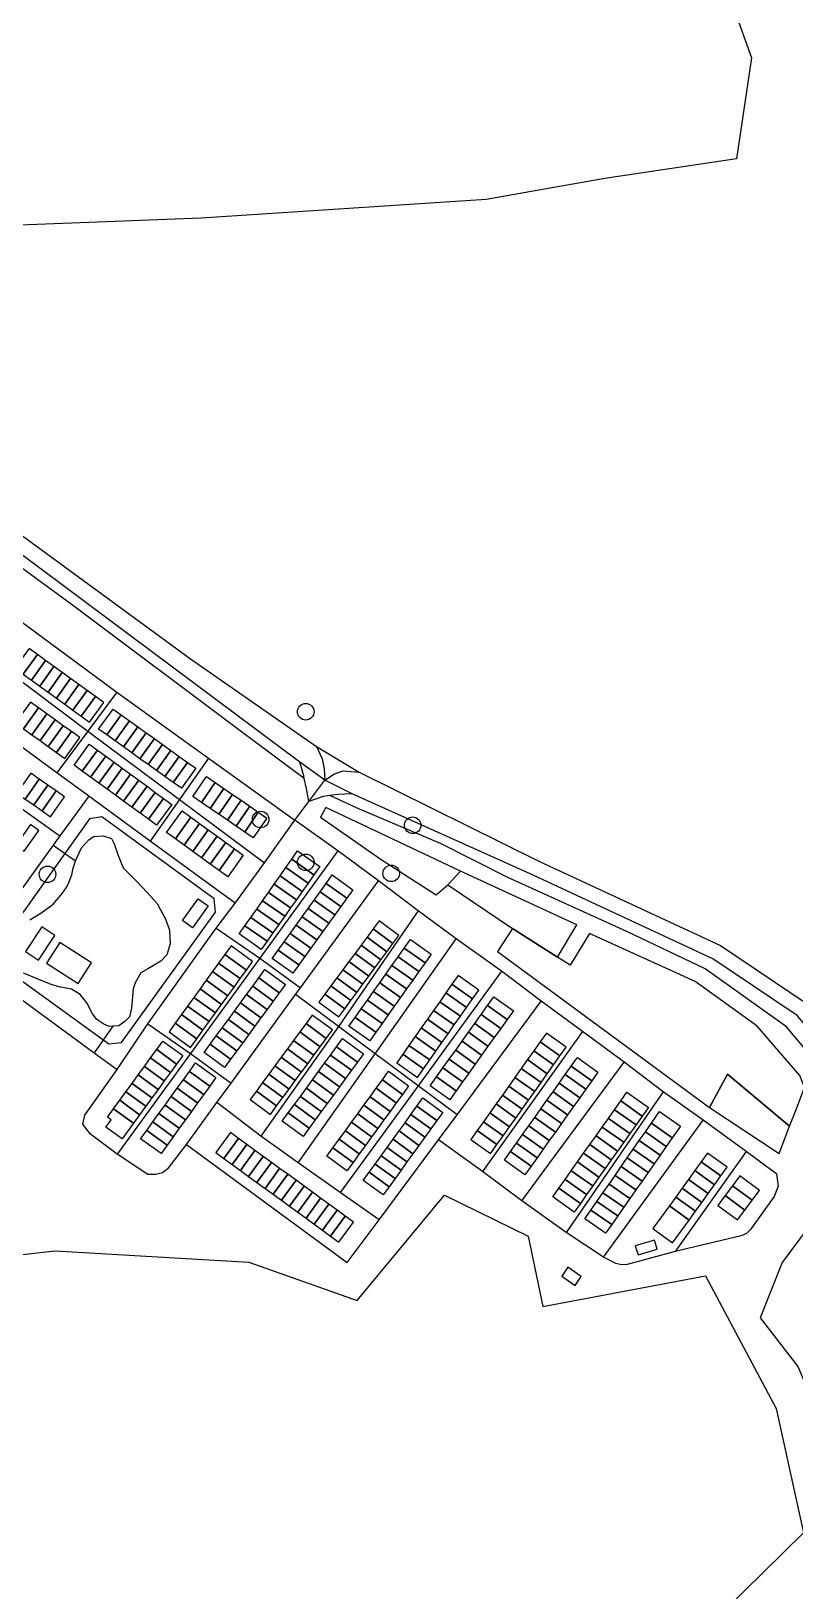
# Model space of a CAD drawing. Header units: metres. Extents: x 11276530 to 11306586, y 355867 to 367650.
# Drawn here: x 11291126 to 11291587, y 359046 to 359987 of the extents above; entities that cross this region are included whole.
import ezdxf

# ---------------------------------------------------------------- set-up
doc = ezdxf.new("R2010")
doc.units = ezdxf.units.M
for name, color, linetype in [('AMENITY', 6, 'Continuous'), ('BUILDING', 8, 'Continuous'), ('HIGHWAY_FOOTWAY', 6, 'Continuous'), ('HIGHWAY_RESIDENTIAL', 7, 'Continuous'), ('HIGHWAY_SECONDARY', 4, 'Continuous'), ('HIGHWAY_SERVICE', 8, 'Continuous'), ('LANDUSE', 2, 'Continuous'), ('OSM_OTHER', 7, 'Continuous')]:
    doc.layers.add(name, color=color, linetype=linetype)

msp = doc.modelspace()

# ---------------------------------------------------------------- linework, layer by layer
at = {"layer": 'AMENITY'}
for centre in [(11291264.78, 359511.13), (11291292.02, 359485.29), (11291136.21, 359478.05), (11291343.6, 359478.62)]:
    msp.add_circle(centre, 5, dxfattribs=at)
at = {"layer": 'BUILDING'}
for points in [[(11291116.51, 359602.36), (11291121.51, 359598.75), (11291130.07, 359610.63), (11291125.06, 359614.23), (11291116.51, 359602.36)], [(11291121.51, 359598.75), (11291126.52, 359595.15), (11291135.08, 359607.02), (11291130.07, 359610.63), (11291121.51, 359598.75)], [(11291126.52, 359595.15), (11291131.53, 359591.53), (11291140.09, 359603.42), (11291135.08, 359607.02), (11291126.52, 359595.15)], [(11291131.53, 359591.53), (11291136.54, 359587.93), (11291145.1, 359599.81), (11291140.09, 359603.42), (11291131.53, 359591.53)], [(11291136.54, 359587.93), (11291141.55, 359584.32), (11291150.11, 359596.21), (11291145.1, 359599.81), (11291136.54, 359587.93)], [(11291141.55, 359584.32), (11291146.56, 359580.72), (11291155.11, 359592.59), (11291150.11, 359596.21), (11291141.55, 359584.32)], [(11291146.56, 359580.72), (11291151.57, 359577.11), (11291160.12, 359588.98), (11291155.11, 359592.59), (11291146.56, 359580.72)], [(11291151.57, 359577.11), (11291156.58, 359573.51), (11291165.13, 359585.38), (11291160.12, 359588.98), (11291151.57, 359577.11)], [(11291156.58, 359573.51), (11291161.59, 359569.89), (11291170.14, 359581.77), (11291165.13, 359585.38), (11291156.58, 359573.51)], [(11291116.85, 359569.41), (11291121.8, 359565.85), (11291130.85, 359578.41), (11291125.9, 359581.98), (11291116.85, 359569.41)], [(11291121.8, 359565.85), (11291126.76, 359562.27), (11291135.82, 359574.84), (11291130.85, 359578.41), (11291121.8, 359565.85)], [(11291126.76, 359562.27), (11291131.71, 359558.7), (11291140.77, 359571.26), (11291135.82, 359574.84), (11291126.76, 359562.27)], [(11291175.74, 359577.76), (11291180.72, 359574.19), (11291172.05, 359562.11), (11291167.06, 359565.69), (11291175.74, 359577.76)], [(11291180.72, 359574.19), (11291185.71, 359570.62), (11291177.04, 359558.53), (11291172.05, 359562.11), (11291180.72, 359574.19)], [(11291131.71, 359558.7), (11291136.66, 359555.13), (11291145.73, 359567.7), (11291140.77, 359571.26), (11291131.71, 359558.7)], [(11291136.66, 359555.13), (11291141.63, 359551.56), (11291150.68, 359564.13), (11291145.73, 359567.7), (11291136.66, 359555.13)], [(11291141.63, 359551.56), (11291146.58, 359547.98), (11291155.63, 359560.56), (11291150.68, 359564.13), (11291141.63, 359551.56)], [(11291185.71, 359570.62), (11291190.7, 359567.04), (11291182.03, 359554.96), (11291177.04, 359558.53), (11291185.71, 359570.62)], [(11291190.7, 359567.04), (11291195.69, 359563.46), (11291187.01, 359551.38), (11291182.03, 359554.96), (11291190.7, 359567.04)], [(11291195.69, 359563.46), (11291200.66, 359559.89), (11291192, 359547.81), (11291187.01, 359551.38), (11291195.69, 359563.46)], [(11291161.4, 359556.51), (11291166.37, 359552.89), (11291157.2, 359540.28), (11291152.21, 359543.9), (11291161.4, 359556.51)], [(11291200.66, 359559.89), (11291205.65, 359556.31), (11291196.99, 359544.24), (11291192, 359547.81), (11291200.66, 359559.89)], [(11291205.65, 359556.31), (11291210.64, 359552.73), (11291201.97, 359540.66), (11291196.99, 359544.24), (11291205.65, 359556.31)], [(11291166.37, 359552.89), (11291171.36, 359549.25), (11291162.18, 359536.64), (11291157.2, 359540.28), (11291166.37, 359552.89)], [(11291171.36, 359549.25), (11291176.34, 359545.63), (11291167.17, 359533.02), (11291162.18, 359536.64), (11291171.36, 359549.25)], [(11291176.34, 359545.63), (11291181.32, 359542.01), (11291172.14, 359529.4), (11291167.17, 359533.02), (11291176.34, 359545.63)], [(11291210.64, 359552.73), (11291215.62, 359549.17), (11291206.96, 359537.08), (11291201.97, 359540.66), (11291210.64, 359552.73)], [(11291215.62, 359549.17), (11291220.61, 359545.59), (11291211.95, 359533.51), (11291206.96, 359537.08), (11291215.62, 359549.17)], [(11291220.61, 359545.59), (11291225.6, 359542.02), (11291216.94, 359529.93), (11291211.95, 359533.51), (11291220.61, 359545.59)], [(11291117.74, 359527.04), (11291122.82, 359523.47), (11291131.26, 359535.47), (11291126.19, 359539.05), (11291117.74, 359527.04)], [(11291122.82, 359523.47), (11291127.89, 359519.9), (11291136.34, 359531.89), (11291131.26, 359535.47), (11291122.82, 359523.47)], [(11291181.32, 359542.01), (11291186.31, 359538.37), (11291177.13, 359525.77), (11291172.14, 359529.4), (11291181.32, 359542.01)], [(11291186.31, 359538.37), (11291191.29, 359534.75), (11291182.1, 359522.14), (11291177.13, 359525.77), (11291186.31, 359538.37)], [(11291232.18, 359536.97), (11291237.37, 359533.4), (11291229.14, 359521.4), (11291223.94, 359524.97), (11291232.18, 359536.97)], [(11291127.89, 359519.9), (11291132.97, 359516.32), (11291141.42, 359528.32), (11291136.34, 359531.89), (11291127.89, 359519.9)], [(11291132.97, 359516.32), (11291138.04, 359512.74), (11291146.49, 359524.75), (11291141.42, 359528.32), (11291132.97, 359516.32)], [(11291191.29, 359534.75), (11291196.28, 359531.13), (11291187.09, 359518.51), (11291182.1, 359522.14), (11291191.29, 359534.75)], [(11291196.28, 359531.13), (11291201.25, 359527.5), (11291192.07, 359514.89), (11291187.09, 359518.51), (11291196.28, 359531.13)], [(11291201.25, 359527.5), (11291206.24, 359523.87), (11291197.05, 359511.26), (11291192.07, 359514.89), (11291201.25, 359527.5)], [(11291237.37, 359533.4), (11291242.57, 359529.83), (11291234.35, 359517.83), (11291229.14, 359521.4), (11291237.37, 359533.4)], [(11291242.57, 359529.83), (11291247.78, 359526.26), (11291239.55, 359514.26), (11291234.35, 359517.83), (11291242.57, 359529.83)], [(11291247.78, 359526.26), (11291252.98, 359522.7), (11291244.74, 359510.69), (11291239.55, 359514.26), (11291247.78, 359526.26)], [(11291206.24, 359523.87), (11291211.21, 359520.24), (11291202.03, 359507.63), (11291197.05, 359511.26), (11291206.24, 359523.87)], [(11291217.41, 359516.27), (11291222.68, 359512.45), (11291213.32, 359499.5), (11291208.04, 359503.33), (11291217.41, 359516.27)], [(11291252.98, 359522.7), (11291258.18, 359519.13), (11291249.94, 359507.12), (11291244.74, 359510.69), (11291252.98, 359522.7)], [(11291258.18, 359519.13), (11291263.39, 359515.56), (11291255.15, 359503.55), (11291249.94, 359507.12), (11291258.18, 359519.13)], [(11291117.08, 359495.5), (11291122.14, 359491.92), (11291131.01, 359504.48), (11291125.95, 359508.06), (11291117.08, 359495.5)], [(11291222.68, 359512.45), (11291227.96, 359508.64), (11291218.58, 359495.69), (11291213.32, 359499.5), (11291222.68, 359512.45)], [(11291227.96, 359508.64), (11291233.22, 359504.82), (11291223.86, 359491.88), (11291218.58, 359495.69), (11291227.96, 359508.64)], [(11291263.39, 359515.56), (11291268.59, 359511.99), (11291260.35, 359499.98), (11291255.15, 359503.55), (11291263.39, 359515.56)], [(11291233.22, 359504.82), (11291238.5, 359501.01), (11291229.13, 359488.07), (11291223.86, 359491.88), (11291233.22, 359504.82)], [(11291238.5, 359501.01), (11291243.76, 359497.19), (11291234.4, 359484.24), (11291229.13, 359488.07), (11291238.5, 359501.01)], [(11291243.76, 359497.19), (11291249.04, 359493.37), (11291239.67, 359480.43), (11291234.4, 359484.24), (11291243.76, 359497.19)], [(11291249.04, 359493.37), (11291254.31, 359489.56), (11291244.94, 359476.61), (11291239.67, 359480.43), (11291249.04, 359493.37)], [(11291283.54, 359487.16), (11291287.07, 359492.17), (11291300.44, 359482.78), (11291296.91, 359477.76), (11291283.54, 359487.16)], [(11291276.49, 359477.14), (11291280.02, 359482.16), (11291293.38, 359472.75), (11291289.85, 359467.74), (11291276.49, 359477.14)], [(11291280.02, 359482.16), (11291283.54, 359487.16), (11291296.91, 359477.76), (11291293.38, 359472.75), (11291280.02, 359482.16)], [(11291269.45, 359467.12), (11291272.96, 359472.12), (11291286.33, 359462.73), (11291282.8, 359457.73), (11291269.45, 359467.12)], [(11291272.96, 359472.12), (11291276.49, 359477.14), (11291289.85, 359467.74), (11291286.33, 359462.73), (11291272.96, 359472.12)], [(11291300.75, 359467.57), (11291304.36, 359472.6), (11291316.78, 359463.69), (11291313.17, 359458.65), (11291300.75, 359467.57)], [(11291304.36, 359472.6), (11291307.97, 359477.64), (11291320.4, 359468.72), (11291316.78, 359463.69), (11291304.36, 359472.6)], [(11291262.4, 359457.09), (11291265.92, 359462.11), (11291279.29, 359452.71), (11291275.75, 359447.7), (11291262.4, 359457.09)], [(11291265.92, 359462.11), (11291269.45, 359467.12), (11291282.8, 359457.73), (11291279.29, 359452.71), (11291265.92, 359462.11)], [(11291293.51, 359457.5), (11291297.13, 359462.53), (11291309.55, 359453.62), (11291305.94, 359448.58), (11291293.51, 359457.5)], [(11291297.13, 359462.53), (11291300.75, 359467.57), (11291313.17, 359458.65), (11291309.55, 359453.62), (11291297.13, 359462.53)], [(11291255.34, 359447.07), (11291258.87, 359452.07), (11291272.23, 359442.69), (11291268.7, 359437.68), (11291255.34, 359447.07)], [(11291258.87, 359452.07), (11291262.4, 359457.09), (11291275.75, 359447.7), (11291272.23, 359442.69), (11291258.87, 359452.07)], [(11291286.28, 359447.44), (11291289.89, 359452.48), (11291302.32, 359443.56), (11291298.71, 359438.52), (11291286.28, 359447.44)], [(11291289.89, 359452.48), (11291293.51, 359457.5), (11291305.94, 359448.58), (11291302.32, 359443.56), (11291289.89, 359452.48)], [(11291251.82, 359442.05), (11291255.34, 359447.07), (11291268.7, 359437.68), (11291265.18, 359432.67), (11291251.82, 359442.05)], [(11291279.05, 359437.37), (11291282.67, 359442.41), (11291295.09, 359433.49), (11291291.48, 359428.45), (11291279.05, 359437.37)], [(11291282.67, 359442.41), (11291286.28, 359447.44), (11291298.71, 359438.52), (11291295.09, 359433.49), (11291282.67, 359442.41)], [(11291340.92, 359431.36), (11291344.55, 359436.28), (11291332.62, 359445.11), (11291328.98, 359440.19), (11291340.92, 359431.36)], [(11291344.55, 359436.28), (11291348.19, 359441.19), (11291336.25, 359450.01), (11291332.62, 359445.11), (11291344.55, 359436.28)], [(11291256.21, 359420.31), (11291259.95, 359425.49), (11291246.93, 359434.89), (11291243.19, 359429.71), (11291256.21, 359420.31)], [(11291271.82, 359427.31), (11291275.43, 359432.34), (11291287.87, 359423.42), (11291284.25, 359418.38), (11291271.82, 359427.31)], [(11291275.43, 359432.34), (11291279.05, 359437.37), (11291291.48, 359428.45), (11291287.87, 359423.42), (11291275.43, 359432.34)], [(11291333.67, 359421.54), (11291337.29, 359426.45), (11291325.35, 359435.27), (11291321.72, 359430.35), (11291333.67, 359421.54)], [(11291337.29, 359426.45), (11291340.92, 359431.36), (11291328.98, 359440.19), (11291325.35, 359435.27), (11291337.29, 359426.45)], [(11291347.73, 359428.33), (11291351.44, 359433.55), (11291363.98, 359424.65), (11291360.27, 359419.43), (11291347.73, 359428.33)], [(11291351.44, 359433.55), (11291355.15, 359438.77), (11291367.68, 359429.88), (11291363.98, 359424.65), (11291351.44, 359433.55)], [(11291248.72, 359409.94), (11291252.47, 359415.12), (11291239.44, 359424.52), (11291235.7, 359419.34), (11291248.72, 359409.94)], [(11291252.47, 359415.12), (11291256.21, 359420.31), (11291243.19, 359429.71), (11291239.44, 359424.52), (11291252.47, 359415.12)], [(11291326.4, 359411.7), (11291330.03, 359416.62), (11291318.09, 359425.44), (11291314.45, 359420.52), (11291326.4, 359411.7)], [(11291330.03, 359416.62), (11291333.67, 359421.54), (11291321.72, 359430.35), (11291318.09, 359425.44), (11291330.03, 359416.62)], [(11291340.31, 359417.88), (11291344.02, 359423.1), (11291356.56, 359414.2), (11291352.85, 359408.97), (11291340.31, 359417.88)], [(11291344.02, 359423.1), (11291347.73, 359428.33), (11291360.27, 359419.43), (11291356.56, 359414.2), (11291344.02, 359423.1)], [(11291241.24, 359399.57), (11291244.98, 359404.76), (11291231.95, 359414.15), (11291228.21, 359408.97), (11291241.24, 359399.57)], [(11291244.98, 359404.76), (11291248.72, 359409.94), (11291235.7, 359419.34), (11291231.95, 359414.15), (11291244.98, 359404.76)], [(11291260.02, 359410.54), (11291263.69, 359415.55), (11291276.01, 359406.49), (11291272.34, 359401.49), (11291260.02, 359410.54)], [(11291263.69, 359415.55), (11291267.35, 359420.54), (11291279.69, 359411.5), (11291276.01, 359406.49), (11291263.69, 359415.55)], [(11291319.14, 359401.87), (11291322.77, 359406.78), (11291310.82, 359415.6), (11291307.19, 359410.69), (11291319.14, 359401.87)], [(11291322.77, 359406.78), (11291326.4, 359411.7), (11291314.45, 359420.52), (11291310.82, 359415.6), (11291322.77, 359406.78)], [(11291336.6, 359412.65), (11291340.31, 359417.88), (11291352.85, 359408.97), (11291349.14, 359403.75), (11291336.6, 359412.65)], [(11291392.69, 359402.96), (11291396.39, 359408.23), (11291383.92, 359417.01), (11291380.21, 359411.73), (11291392.69, 359402.96)], [(11291233.76, 359389.2), (11291237.5, 359394.39), (11291224.47, 359403.79), (11291220.73, 359398.6), (11291233.76, 359389.2)], [(11291237.5, 359394.39), (11291241.24, 359399.57), (11291228.21, 359408.97), (11291224.47, 359403.79), (11291237.5, 359394.39)], [(11291252.68, 359400.53), (11291256.34, 359405.54), (11291268.68, 359396.49), (11291265, 359391.49), (11291252.68, 359400.53)], [(11291256.34, 359405.54), (11291260.02, 359410.54), (11291272.34, 359401.49), (11291268.68, 359396.49), (11291256.34, 359405.54)], [(11291311.87, 359392.03), (11291315.5, 359396.95), (11291303.56, 359405.77), (11291299.92, 359400.85), (11291311.87, 359392.03)], [(11291315.5, 359396.95), (11291319.14, 359401.87), (11291307.19, 359410.69), (11291303.56, 359405.77), (11291315.5, 359396.95)], [(11291329.19, 359402.2), (11291332.9, 359407.42), (11291345.43, 359398.52), (11291341.73, 359393.3), (11291329.19, 359402.2)], [(11291332.9, 359407.42), (11291336.6, 359412.65), (11291349.14, 359403.75), (11291345.43, 359398.52), (11291332.9, 359407.42)], [(11291385.28, 359392.42), (11291388.99, 359397.7), (11291376.51, 359406.46), (11291372.81, 359401.2), (11291385.28, 359392.42)], [(11291388.99, 359397.7), (11291392.69, 359402.96), (11291380.21, 359411.73), (11291376.51, 359406.46), (11291388.99, 359397.7)], [(11291401.59, 359398.82), (11291405.42, 359404.2), (11291417.26, 359395.76), (11291413.43, 359390.39), (11291401.59, 359398.82)], [(11291230, 359384.02), (11291233.76, 359389.2), (11291220.73, 359398.6), (11291216.98, 359393.42), (11291230, 359384.02)], [(11291245.34, 359390.53), (11291249.01, 359395.52), (11291261.34, 359386.48), (11291257.67, 359381.49), (11291245.34, 359390.53)], [(11291249.01, 359395.52), (11291252.68, 359400.53), (11291265, 359391.49), (11291261.34, 359386.48), (11291249.01, 359395.52)], [(11291321.77, 359391.75), (11291325.47, 359396.97), (11291338.02, 359388.08), (11291334.3, 359382.85), (11291321.77, 359391.75)], [(11291325.47, 359396.97), (11291329.19, 359402.2), (11291341.73, 359393.3), (11291338.02, 359388.08), (11291325.47, 359396.97)], [(11291377.88, 359381.89), (11291381.59, 359387.15), (11291369.11, 359395.92), (11291365.4, 359390.65), (11291377.88, 359381.89)], [(11291381.59, 359387.15), (11291385.28, 359392.42), (11291372.81, 359401.2), (11291369.11, 359395.92), (11291381.59, 359387.15)], [(11291397.76, 359393.46), (11291401.59, 359398.82), (11291413.43, 359390.39), (11291409.6, 359385.02), (11291397.76, 359393.46)], [(11291222.52, 359373.65), (11291226.26, 359378.83), (11291213.24, 359388.23), (11291209.5, 359383.05), (11291222.52, 359373.65)], [(11291226.26, 359378.83), (11291230, 359384.02), (11291216.98, 359393.42), (11291213.24, 359388.23), (11291226.26, 359378.83)], [(11291238, 359380.52), (11291241.67, 359385.52), (11291253.99, 359376.48), (11291250.33, 359371.47), (11291238, 359380.52)], [(11291241.67, 359385.52), (11291245.34, 359390.53), (11291257.67, 359381.49), (11291253.99, 359376.48), (11291241.67, 359385.52)], [(11291300.66, 359373.97), (11291304.41, 359379.07), (11291292.2, 359388.06), (11291288.45, 359382.97), (11291300.66, 359373.97)], [(11291304.41, 359379.07), (11291308.16, 359384.15), (11291295.94, 359393.15), (11291292.2, 359388.06), (11291304.41, 359379.07)], [(11291318.06, 359386.53), (11291321.77, 359391.75), (11291334.3, 359382.85), (11291330.59, 359377.63), (11291318.06, 359386.53)], [(11291370.48, 359371.35), (11291374.19, 359376.61), (11291361.7, 359385.39), (11291358, 359380.11), (11291370.48, 359371.35)], [(11291374.19, 359376.61), (11291377.88, 359381.89), (11291365.4, 359390.65), (11291361.7, 359385.39), (11291374.19, 359376.61)], [(11291390.1, 359382.72), (11291393.93, 359388.09), (11291405.77, 359379.66), (11291401.94, 359374.28), (11291390.1, 359382.72)], [(11291393.93, 359388.09), (11291397.76, 359393.46), (11291409.6, 359385.02), (11291405.77, 359379.66), (11291393.93, 359388.09)], [(11291202.1, 359372.37), (11291205.82, 359377.47), (11291217.84, 359368.71), (11291214.11, 359363.6), (11291202.1, 359372.37)], [(11291230.66, 359370.51), (11291234.34, 359375.51), (11291246.66, 359366.48), (11291242.98, 359361.47), (11291230.66, 359370.51)], [(11291234.34, 359375.51), (11291238, 359380.52), (11291250.33, 359371.47), (11291246.66, 359366.48), (11291234.34, 359375.51)], [(11291293.16, 359363.78), (11291296.91, 359368.88), (11291284.7, 359377.87), (11291280.94, 359372.78), (11291293.16, 359363.78)], [(11291296.91, 359368.88), (11291300.66, 359373.97), (11291288.45, 359382.97), (11291284.7, 359377.87), (11291296.91, 359368.88)], [(11291310.57, 359374.02), (11291314.21, 359379), (11291326.83, 359369.8), (11291323.2, 359364.82), (11291310.57, 359374.02)], [(11291366.78, 359366.08), (11291370.48, 359371.35), (11291358, 359380.11), (11291354.29, 359374.85), (11291366.78, 359366.08)], [(11291382.45, 359371.99), (11291386.28, 359377.35), (11291398.11, 359368.92), (11291394.28, 359363.55), (11291382.45, 359371.99)], [(11291386.28, 359377.35), (11291390.1, 359382.72), (11291401.94, 359374.28), (11291398.11, 359368.92), (11291386.28, 359377.35)], [(11291441.56, 359363.12), (11291445.36, 359368.46), (11291433.46, 359376.94), (11291429.66, 359371.6), (11291441.56, 359363.12)], [(11291445.36, 359368.46), (11291449.17, 359373.82), (11291437.27, 359382.29), (11291433.46, 359376.94), (11291445.36, 359368.46)], [(11291194.66, 359362.15), (11291198.38, 359367.26), (11291210.39, 359358.5), (11291206.67, 359353.39), (11291194.66, 359362.15)], [(11291198.38, 359367.26), (11291202.1, 359372.37), (11291214.11, 359363.6), (11291210.39, 359358.5), (11291198.38, 359367.26)], [(11291285.65, 359353.6), (11291289.41, 359358.69), (11291277.19, 359367.68), (11291273.44, 359362.59), (11291285.65, 359353.6)], [(11291289.41, 359358.69), (11291293.16, 359363.78), (11291280.94, 359372.78), (11291277.19, 359367.68), (11291289.41, 359358.69)], [(11291303.3, 359364.05), (11291306.94, 359369.03), (11291319.56, 359359.83), (11291315.93, 359354.84), (11291303.3, 359364.05)], [(11291306.94, 359369.03), (11291310.57, 359374.02), (11291323.2, 359364.82), (11291319.56, 359359.83), (11291306.94, 359369.03)], [(11291359.38, 359355.54), (11291363.08, 359360.8), (11291350.6, 359369.58), (11291346.89, 359364.3), (11291359.38, 359355.54)], [(11291363.08, 359360.8), (11291366.78, 359366.08), (11291354.29, 359374.85), (11291350.6, 359369.58), (11291363.08, 359360.8)], [(11291374.79, 359361.25), (11291378.62, 359366.61), (11291390.44, 359358.18), (11291386.61, 359352.81), (11291374.79, 359361.25)], [(11291378.62, 359366.61), (11291382.45, 359371.99), (11291394.28, 359363.55), (11291390.44, 359358.18), (11291378.62, 359366.61)], [(11291433.94, 359352.43), (11291437.75, 359357.77), (11291425.85, 359366.24), (11291422.04, 359360.89), (11291433.94, 359352.43)], [(11291437.75, 359357.77), (11291441.56, 359363.12), (11291429.66, 359371.6), (11291425.85, 359366.24), (11291437.75, 359357.77)], [(11291452.22, 359362.38), (11291455.89, 359367.54), (11291468.32, 359358.71), (11291464.64, 359353.55), (11291452.22, 359362.38)], [(11291187.22, 359351.93), (11291190.94, 359357.05), (11291202.95, 359348.28), (11291199.23, 359343.18), (11291187.22, 359351.93)], [(11291190.94, 359357.05), (11291194.66, 359362.15), (11291206.67, 359353.39), (11291202.95, 359348.28), (11291190.94, 359357.05)], [(11291218.18, 359354.09), (11291221.86, 359359.19), (11291234.16, 359350.29), (11291230.47, 359345.19), (11291218.18, 359354.09)], [(11291221.86, 359359.19), (11291225.54, 359364.27), (11291237.84, 359355.38), (11291234.16, 359350.29), (11291221.86, 359359.19)], [(11291278.15, 359343.41), (11291281.9, 359348.51), (11291269.69, 359357.49), (11291265.95, 359352.4), (11291278.15, 359343.41)], [(11291281.9, 359348.51), (11291285.65, 359353.6), (11291273.44, 359362.59), (11291269.69, 359357.49), (11291281.9, 359348.51)], [(11291296.03, 359354.07), (11291299.67, 359359.05), (11291312.29, 359349.85), (11291308.66, 359344.87), (11291296.03, 359354.07)], [(11291299.67, 359359.05), (11291303.3, 359364.05), (11291315.93, 359354.84), (11291312.29, 359349.85), (11291299.67, 359359.05)], [(11291338.24, 359354.11), (11291341.97, 359359.24), (11291354.09, 359350.42), (11291350.37, 359345.31), (11291338.24, 359354.11)], [(11291370.96, 359355.88), (11291374.79, 359361.25), (11291386.61, 359352.81), (11291382.78, 359347.45), (11291370.96, 359355.88)], [(11291430.12, 359347.08), (11291433.94, 359352.43), (11291422.04, 359360.89), (11291418.24, 359355.55), (11291430.12, 359347.08)], [(11291444.89, 359352.06), (11291448.56, 359357.22), (11291460.98, 359348.38), (11291457.31, 359343.22), (11291444.89, 359352.06)], [(11291448.56, 359357.22), (11291452.22, 359362.38), (11291464.64, 359353.55), (11291460.98, 359348.38), (11291448.56, 359357.22)], [(11291183.51, 359346.82), (11291187.22, 359351.93), (11291199.23, 359343.18), (11291195.51, 359338.08), (11291183.51, 359346.82)], [(11291210.81, 359343.91), (11291214.5, 359349.01), (11291226.79, 359340.11), (11291223.1, 359335.01), (11291210.81, 359343.91)], [(11291214.5, 359349.01), (11291218.18, 359354.09), (11291230.47, 359345.19), (11291226.79, 359340.11), (11291214.5, 359349.01)], [(11291270.65, 359333.22), (11291274.4, 359338.31), (11291262.2, 359347.3), (11291258.45, 359342.21), (11291270.65, 359333.22)], [(11291274.4, 359338.31), (11291278.15, 359343.41), (11291265.95, 359352.4), (11291262.2, 359347.3), (11291274.4, 359338.31)], [(11291288.76, 359344.1), (11291292.39, 359349.09), (11291305.02, 359339.88), (11291301.39, 359334.89), (11291288.76, 359344.1)], [(11291292.39, 359349.09), (11291296.03, 359354.07), (11291308.66, 359344.87), (11291305.02, 359339.88), (11291292.39, 359349.09)], [(11291330.79, 359343.86), (11291334.51, 359348.98), (11291346.65, 359340.18), (11291342.92, 359335.05), (11291330.79, 359343.86)], [(11291334.51, 359348.98), (11291338.24, 359354.11), (11291350.37, 359345.31), (11291346.65, 359340.18), (11291334.51, 359348.98)], [(11291367.12, 359350.51), (11291370.96, 359355.88), (11291382.78, 359347.45), (11291378.95, 359342.07), (11291367.12, 359350.51)], [(11291422.51, 359336.39), (11291426.32, 359341.74), (11291414.43, 359350.2), (11291410.62, 359344.86), (11291422.51, 359336.39)], [(11291426.32, 359341.74), (11291430.12, 359347.08), (11291418.24, 359355.55), (11291414.43, 359350.2), (11291426.32, 359341.74)], [(11291437.54, 359341.74), (11291441.21, 359346.9), (11291453.63, 359338.06), (11291449.96, 359332.91), (11291437.54, 359341.74)], [(11291441.21, 359346.9), (11291444.89, 359352.06), (11291457.31, 359343.22), (11291453.63, 359338.06), (11291441.21, 359346.9)], [(11291176.06, 359336.61), (11291179.78, 359341.72), (11291191.79, 359332.97), (11291188.07, 359327.87), (11291176.06, 359336.61)], [(11291179.78, 359341.72), (11291183.51, 359346.82), (11291195.51, 359338.08), (11291191.79, 359332.97), (11291179.78, 359341.72)], [(11291203.44, 359333.73), (11291207.13, 359338.82), (11291219.42, 359329.93), (11291215.73, 359324.83), (11291203.44, 359333.73)], [(11291207.13, 359338.82), (11291210.81, 359343.91), (11291223.1, 359335.01), (11291219.42, 359329.93), (11291207.13, 359338.82)], [(11291281.49, 359334.12), (11291285.12, 359339.11), (11291297.75, 359329.91), (11291294.13, 359324.91), (11291281.49, 359334.12)], [(11291285.12, 359339.11), (11291288.76, 359344.1), (11291301.39, 359334.89), (11291297.75, 359329.91), (11291285.12, 359339.11)], [(11291323.34, 359333.61), (11291327.06, 359338.73), (11291339.2, 359329.92), (11291335.47, 359324.79), (11291323.34, 359333.61)], [(11291327.06, 359338.73), (11291330.79, 359343.86), (11291342.92, 359335.05), (11291339.2, 359329.92), (11291327.06, 359338.73)], [(11291355.5, 359333.17), (11291359.1, 359338.16), (11291371.12, 359329.45), (11291367.52, 359324.47), (11291355.5, 359333.17)], [(11291359.1, 359338.16), (11291362.71, 359343.14), (11291374.73, 359334.43), (11291371.12, 359329.45), (11291359.1, 359338.16)], [(11291414.9, 359325.69), (11291418.7, 359331.03), (11291406.81, 359339.51), (11291403, 359334.17), (11291414.9, 359325.69)], [(11291418.7, 359331.03), (11291422.51, 359336.39), (11291410.62, 359344.86), (11291406.81, 359339.51), (11291418.7, 359331.03)], [(11291433.86, 359336.58), (11291437.54, 359341.74), (11291449.96, 359332.91), (11291446.29, 359327.74), (11291433.86, 359336.58)], [(11291478.3, 359336.06), (11291482.03, 359341.31), (11291494.99, 359332.14), (11291491.26, 359326.89), (11291478.3, 359336.06)], [(11291482.03, 359341.31), (11291485.75, 359346.58), (11291498.71, 359337.4), (11291494.99, 359332.14), (11291482.03, 359341.31)], [(11291172.34, 359331.5), (11291176.06, 359336.61), (11291188.07, 359327.87), (11291181.2, 359318.43), (11291171.46, 359325.53), (11291174.61, 359329.85), (11291172.34, 359331.5)], [(11291196.09, 359323.55), (11291199.77, 359328.64), (11291212.05, 359319.75), (11291208.36, 359314.66), (11291196.09, 359323.55)], [(11291199.77, 359328.64), (11291203.44, 359333.73), (11291215.73, 359324.83), (11291212.05, 359319.75), (11291199.77, 359328.64)], [(11291277.85, 359329.14), (11291281.49, 359334.12), (11291294.13, 359324.91), (11291290.48, 359319.93), (11291277.85, 359329.14)], [(11291315.89, 359323.35), (11291319.62, 359328.48), (11291331.75, 359319.66), (11291328.02, 359314.53), (11291315.89, 359323.35)], [(11291319.62, 359328.48), (11291323.34, 359333.61), (11291335.47, 359324.79), (11291331.75, 359319.66), (11291319.62, 359328.48)], [(11291348.27, 359323.21), (11291351.89, 359328.19), (11291363.91, 359319.48), (11291360.3, 359314.5), (11291348.27, 359323.21)], [(11291351.89, 359328.19), (11291355.5, 359333.17), (11291367.52, 359324.47), (11291363.91, 359319.48), (11291351.89, 359328.19)], [(11291407.27, 359315), (11291411.08, 359320.34), (11291399.19, 359328.82), (11291395.38, 359323.47), (11291407.27, 359315)], [(11291411.08, 359320.34), (11291414.9, 359325.69), (11291403, 359334.17), (11291399.19, 359328.82), (11291411.08, 359320.34)], [(11291426.53, 359326.26), (11291430.19, 359331.42), (11291442.61, 359322.58), (11291438.95, 359317.42), (11291426.53, 359326.26)], [(11291430.19, 359331.42), (11291433.86, 359336.58), (11291446.29, 359327.74), (11291442.61, 359322.58), (11291430.19, 359331.42)], [(11291470.86, 359325.54), (11291474.57, 359330.8), (11291487.53, 359321.62), (11291483.81, 359316.36), (11291470.86, 359325.54)], [(11291474.57, 359330.8), (11291478.3, 359336.06), (11291491.26, 359326.89), (11291487.53, 359321.62), (11291474.57, 359330.8)], [(11291500.57, 359327.86), (11291505.5, 359334.91), (11291518.09, 359326.12), (11291513.16, 359319.06), (11291500.57, 359327.86)], [(11291192.4, 359318.46), (11291196.09, 359323.55), (11291208.36, 359314.66), (11291204.68, 359309.57), (11291192.4, 359318.46)], [(11291237.72, 359310.21), (11291242.67, 359306.61), (11291251.47, 359318.68), (11291246.51, 359322.28), (11291237.72, 359310.21)], [(11291242.67, 359306.61), (11291247.62, 359303), (11291256.42, 359315.08), (11291251.47, 359318.68), (11291242.67, 359306.61)], [(11291312.16, 359318.22), (11291315.89, 359323.35), (11291328.02, 359314.53), (11291324.3, 359309.4), (11291312.16, 359318.22)], [(11291344.66, 359318.22), (11291348.27, 359323.21), (11291360.3, 359314.5), (11291356.69, 359309.52), (11291344.66, 359318.22)], [(11291403.46, 359309.65), (11291407.27, 359315), (11291395.38, 359323.47), (11291391.57, 359318.12), (11291403.46, 359309.65)], [(11291419.18, 359315.94), (11291422.85, 359321.1), (11291435.28, 359312.26), (11291431.6, 359307.1), (11291419.18, 359315.94)], [(11291422.85, 359321.1), (11291426.53, 359326.26), (11291438.95, 359317.42), (11291435.28, 359312.26), (11291422.85, 359321.1)], [(11291463.4, 359315.01), (11291467.13, 359320.27), (11291480.08, 359311.1), (11291476.36, 359305.84), (11291463.4, 359315.01)], [(11291467.13, 359320.27), (11291470.86, 359325.54), (11291483.81, 359316.36), (11291480.08, 359311.1), (11291467.13, 359320.27)], [(11291493.25, 359317.39), (11291496.9, 359322.62), (11291509.49, 359313.83), (11291505.84, 359308.59), (11291493.25, 359317.39)], [(11291496.9, 359322.62), (11291500.57, 359327.86), (11291513.16, 359319.06), (11291509.49, 359313.83), (11291496.9, 359322.62)], [(11291247.62, 359303), (11291252.57, 359299.39), (11291261.36, 359311.48), (11291256.42, 359315.08), (11291247.62, 359303)], [(11291252.57, 359299.39), (11291257.52, 359295.79), (11291266.32, 359307.88), (11291261.36, 359311.48), (11291252.57, 359299.39)], [(11291304.71, 359307.97), (11291308.44, 359313.09), (11291320.57, 359304.27), (11291316.86, 359299.15), (11291304.71, 359307.97)], [(11291308.44, 359313.09), (11291312.16, 359318.22), (11291324.3, 359309.4), (11291320.57, 359304.27), (11291308.44, 359313.09)], [(11291337.45, 359308.26), (11291341.06, 359313.24), (11291353.08, 359304.53), (11291349.47, 359299.55), (11291337.45, 359308.26)], [(11291341.06, 359313.24), (11291344.66, 359318.22), (11291356.69, 359309.52), (11291353.08, 359304.53), (11291341.06, 359313.24)], [(11291411.83, 359305.61), (11291415.51, 359310.78), (11291427.93, 359301.93), (11291424.26, 359296.77), (11291411.83, 359305.61)], [(11291415.51, 359310.78), (11291419.18, 359315.94), (11291431.6, 359307.1), (11291427.93, 359301.93), (11291415.51, 359310.78)], [(11291455.95, 359304.5), (11291459.67, 359309.76), (11291472.63, 359300.57), (11291468.91, 359295.32), (11291455.95, 359304.5)], [(11291459.67, 359309.76), (11291463.4, 359315.01), (11291476.36, 359305.84), (11291472.63, 359300.57), (11291459.67, 359309.76)], [(11291485.94, 359306.91), (11291489.59, 359312.15), (11291502.18, 359303.35), (11291498.53, 359298.12), (11291485.94, 359306.91)], [(11291489.59, 359312.15), (11291493.25, 359317.39), (11291505.84, 359308.59), (11291502.18, 359303.35), (11291489.59, 359312.15)], [(11291542.45, 359296.07), (11291546.27, 359301.39), (11291534.43, 359309.91), (11291530.6, 359304.59), (11291542.45, 359296.07)], [(11291257.52, 359295.79), (11291262.47, 359292.19), (11291271.27, 359304.27), (11291266.32, 359307.88), (11291257.52, 359295.79)], [(11291262.47, 359292.19), (11291267.42, 359288.59), (11291276.22, 359300.67), (11291271.27, 359304.27), (11291262.47, 359292.19)], [(11291267.42, 359288.59), (11291272.37, 359284.99), (11291281.17, 359297.07), (11291276.22, 359300.67), (11291267.42, 359288.59)], [(11291330.23, 359298.29), (11291333.83, 359303.27), (11291345.87, 359294.56), (11291342.25, 359289.58), (11291330.23, 359298.29)], [(11291333.83, 359303.27), (11291337.45, 359308.26), (11291349.47, 359299.55), (11291345.87, 359294.56), (11291333.83, 359303.27)], [(11291452.22, 359299.24), (11291455.95, 359304.5), (11291468.91, 359295.32), (11291465.18, 359290.06), (11291452.22, 359299.24)], [(11291478.61, 359296.44), (11291482.28, 359301.68), (11291494.87, 359292.88), (11291491.21, 359287.64), (11291478.61, 359296.44)], [(11291482.28, 359301.68), (11291485.94, 359306.91), (11291498.53, 359298.12), (11291494.87, 359292.88), (11291482.28, 359301.68)], [(11291538.62, 359290.75), (11291542.45, 359296.07), (11291530.6, 359304.59), (11291526.77, 359299.28), (11291538.62, 359290.75)], [(11291272.37, 359284.99), (11291277.33, 359281.38), (11291286.12, 359293.47), (11291281.17, 359297.07), (11291272.37, 359284.99)], [(11291277.33, 359281.38), (11291282.27, 359277.78), (11291291.07, 359289.87), (11291286.12, 359293.47), (11291277.33, 359281.38)], [(11291326.62, 359293.3), (11291330.23, 359298.29), (11291342.25, 359289.58), (11291338.64, 359284.6), (11291326.62, 359293.3)], [(11291444.77, 359288.71), (11291448.49, 359293.97), (11291461.45, 359284.8), (11291457.73, 359279.53), (11291444.77, 359288.71)], [(11291448.49, 359293.97), (11291452.22, 359299.24), (11291465.18, 359290.06), (11291461.45, 359284.8), (11291448.49, 359293.97)], [(11291471.3, 359285.97), (11291474.96, 359291.2), (11291487.55, 359282.41), (11291483.89, 359277.17), (11291471.3, 359285.97)], [(11291474.96, 359291.2), (11291478.61, 359296.44), (11291491.21, 359287.64), (11291487.55, 359282.41), (11291474.96, 359291.2)], [(11291530.97, 359280.11), (11291534.8, 359285.43), (11291522.94, 359293.96), (11291519.11, 359288.64), (11291530.97, 359280.11)], [(11291534.8, 359285.43), (11291538.62, 359290.75), (11291526.77, 359299.28), (11291522.94, 359293.96), (11291534.8, 359285.43)], [(11291553.84, 359296.08), (11291549.47, 359290.14), (11291561.29, 359281.43), (11291565.68, 359287.37), (11291553.84, 359296.08)], [(11291282.27, 359277.78), (11291287.22, 359274.18), (11291296.02, 359286.26), (11291291.07, 359289.87), (11291282.27, 359277.78)], [(11291287.22, 359274.18), (11291292.18, 359270.58), (11291300.97, 359282.66), (11291296.02, 359286.26), (11291287.22, 359274.18)], [(11291292.18, 359270.58), (11291297.13, 359266.98), (11291305.92, 359279.05), (11291300.97, 359282.66), (11291292.18, 359270.58)], [(11291441.04, 359283.45), (11291444.77, 359288.71), (11291457.73, 359279.53), (11291454, 359274.27), (11291441.04, 359283.45)], [(11291467.65, 359280.73), (11291471.3, 359285.97), (11291483.89, 359277.17), (11291480.24, 359271.93), (11291467.65, 359280.73)], [(11291523.25, 359269.48), (11291527.14, 359274.81), (11291515.29, 359283.34), (11291511.45, 359278.08), (11291523.25, 359269.48)], [(11291527.14, 359274.81), (11291530.97, 359280.11), (11291519.11, 359288.64), (11291515.29, 359283.34), (11291527.14, 359274.81)], [(11291545.09, 359284.19), (11291540.71, 359278.25), (11291552.54, 359269.54), (11291556.92, 359275.49), (11291545.09, 359284.19)], [(11291549.47, 359290.14), (11291545.09, 359284.19), (11291556.92, 359275.49), (11291561.29, 359281.43), (11291549.47, 359290.14)], [(11291297.13, 359266.98), (11291302.07, 359263.38), (11291310.88, 359275.45), (11291305.92, 359279.05), (11291297.13, 359266.98)], [(11291302.07, 359263.38), (11291307.03, 359259.78), (11291315.82, 359271.85), (11291310.88, 359275.45), (11291302.07, 359263.38)], [(11291307.03, 359259.78), (11291311.98, 359256.16), (11291320.77, 359268.25), (11291315.82, 359271.85), (11291307.03, 359259.78)], [(11291460.33, 359270.26), (11291463.99, 359275.49), (11291476.58, 359266.7), (11291472.92, 359261.46), (11291460.33, 359270.26)], [(11291463.99, 359275.49), (11291467.65, 359280.73), (11291480.24, 359271.93), (11291476.58, 359266.7), (11291463.99, 359275.49)], [(11291513.24, 359255.74), (11291523.25, 359269.48), (11291511.45, 359278.08), (11291501.44, 359264.36), (11291513.24, 359255.74)], [(11291492.47, 359248.48), (11291504.11, 359251.96), (11291502.47, 359257.41), (11291490.84, 359253.93), (11291492.47, 359248.48)]]:
    msp.add_lwpolyline(points, close=True, dxfattribs=at)
at = {"layer": 'HIGHWAY_FOOTWAY'}
for points in [[(11291291.1, 359535.94), (11291252.34, 359564.7), (11291150.44, 359641.12), (11291095.6, 359681.02), (11291053.75, 359715.21), (11290997.74, 359761.21), (11290972.65, 359782), (11290957.76, 359786.99)], [(11291082.11, 359623.43), (11291160.53, 359564.37), (11291215.83, 359523.25), (11291267.02, 359484.9)], [(11291044.81, 359571.62), (11291143.73, 359501.26)], [(11291786, 358857.22), (11291782.42, 358862.66), (11291782.94, 358865.58), (11291784.51, 358867.67), (11291795.19, 358873.29), (11291803.32, 358881.03), (11291807.05, 358888.19), (11291810.19, 358897.23), (11291808.01, 358906.09), (11291806.71, 358911.61), (11291732.22, 359095.81), (11291665.69, 359253.92), (11291638.25, 359313.6), (11291626.94, 359336.24), (11291610.81, 359354.76), (11291593.66, 359372.25), (11291582, 359385.97), (11291532.96, 359420.96), (11291485.63, 359443.59), (11291414, 359476.11), (11291373.33, 359496.65), (11291324.46, 359517.44), (11291306.56, 359525.52)], [(11291139.69, 359495.67), (11291153.01, 359486.18), (11291156.75, 359493.94), (11291161.08, 359498.87), (11291163.9, 359500.81), (11291169.88, 359501.26), (11291174.81, 359499.62), (11291176.45, 359496.48), (11291178.69, 359489.92), (11291181.83, 359482), (11291189.89, 359473.94), (11291196.31, 359467.07), (11291202.43, 359460.36), (11291207.51, 359450.5), (11291209.74, 359444.38), (11291210.19, 359436.16), (11291208.1, 359429.45), (11291204.51, 359425.72), (11291197.2, 359421.23), (11291192.42, 359418.55), (11291188.99, 359412.58), (11291187.95, 359408.99), (11291186.9, 359397.21), (11291185.71, 359391.98), (11291182.87, 359389.29), (11291179.29, 359386.6), (11291175.53, 359386.41), (11291173.47, 359386.3), (11291170.18, 359387.65), (11291166, 359390.48), (11291163.31, 359393.92), (11291159.87, 359400.48), (11291156, 359405.56), (11291150.62, 359408.7), (11291145.25, 359409.74), (11291143.75, 359410.04), (11291138.38, 359411.53), (11291130.92, 359414.67), (11291121.81, 359418.4)], [(11291311.44, 359492.17), (11291264.26, 359427.38), (11291222.45, 359369.95), (11291178.26, 359309.26)], [(11291125.54, 359450.5), (11291132.11, 359454.53), (11291139.57, 359460.06), (11291145.25, 359466.77), (11291148.23, 359471.11), (11291150.92, 359477.67), (11291151.67, 359481.7), (11291153.01, 359486.18)], [(11291359.85, 359455.99), (11291311.81, 359386.27), (11291264.86, 359320.03)], [(11291410.02, 359419.58), (11291359.78, 359350.51), (11291312.83, 359286.1)], [(11291175.53, 359386.41), (11291164.35, 359370.38)], [(11291458.94, 359383.25), (11291398.61, 359298.78)], [(11291507.61, 359346.82), (11291449.06, 359262)], [(11291219.98, 359315.05), (11291316.98, 359243.77)], [(11291557.75, 359310.76), (11291514.85, 359250.57)]]:
    msp.add_lwpolyline(points, dxfattribs=at)
at = {"layer": 'HIGHWAY_RESIDENTIAL'}
for points in [[(11290914.87, 359705.24), (11290933.05, 359730.02), (11290947.78, 359750.08), (11290952.17, 359751.82), (11290957.24, 359750.36), (11291024.39, 359700.86), (11291098.66, 359646.43), (11291178.01, 359587.98), (11291233.32, 359548.13), (11291285.39, 359510.64)], [(11291249.4, 359460.65), (11291198.13, 359498.13), (11291193, 359501.88), (11291161.06, 359525.23), (11291141.91, 359539.24), (11291122.87, 359553.16), (11291063.03, 359596.92), (11291040.29, 359613.53), (11291012.01, 359634.21), (11290988.54, 359651.37), (11290950.96, 359678.85), (11290914.87, 359705.24), (11290899.09, 359716.78)], [(11291208.87, 359300.46), (11291205.64, 359297.92), (11291201.59, 359297.01), (11291196.7, 359296.9), (11291178.26, 359309.26), (11291162.12, 359321.3), (11291159.26, 359324.94), (11291157.54, 359327.25), (11291158.63, 359332.84), (11291178.16, 359360.23), (11291196.75, 359387.89), (11291238.04, 359445.66), (11291249.4, 359460.65), (11291259.12, 359473.91), (11291267.02, 359484.9), (11291285.39, 359510.64), (11291293.91, 359522.03), (11291303.51, 359534.86)], [(11291161.06, 359525.23), (11291146.44, 359505), (11291143.73, 359501.26), (11291139.69, 359495.67), (11291124.74, 359475), (11291107.29, 359450.86), (11291088.95, 359425.49)], [(11291576.04, 359297.28), (11291570.25, 359301.53), (11291557.75, 359310.76), (11291531.74, 359329.81), (11291507.61, 359346.82), (11291484.13, 359364.76), (11291458.94, 359383.25), (11291433.98, 359401.57), (11291410.02, 359419.58), (11291382.78, 359439.15), (11291359.85, 359455.99), (11291335.8, 359474.21), (11291311.44, 359492.17), (11291285.39, 359510.64)], [(11290991.1, 359497.01), (11291040.45, 359460.65), (11291067.91, 359440.2), (11291088.95, 359425.49), (11291109.76, 359410.53), (11291118.41, 359404.14), (11291120.3, 359402.77), (11291164.35, 359370.38), (11291178.16, 359360.23)], [(11291208.87, 359300.46), (11291219.98, 359315.05), (11291238.44, 359340.44), (11291246.97, 359352.15), (11291285.88, 359405.61), (11291288.79, 359409.62), (11291335.8, 359474.21)], [(11291287.37, 359303.94), (11291333.87, 359369.82), (11291382.78, 359439.15)], [(11291316.98, 359243.77), (11291336.37, 359269.51), (11291372.09, 359317.83), (11291383.28, 359332.99), (11291433.98, 359401.57)], [(11291422.29, 359280.99), (11291441.51, 359307.05), (11291484.13, 359364.76)], [(11291336.37, 359269.51), (11291312.83, 359286.1), (11291287.37, 359303.94), (11291264.86, 359320.03), (11291238.44, 359340.44)], [(11291471.61, 359247.06), (11291531.74, 359329.81)], [(11291576.04, 359297.28), (11291576.92, 359290.01), (11291574.62, 359283.66), (11291560.31, 359263.86), (11291557.83, 359261.44), (11291554.66, 359260.01), (11291514.85, 359250.57), (11291486, 359242.62), (11291482.48, 359242.36), (11291479.09, 359243.34), (11291471.61, 359247.06), (11291449.06, 359262), (11291422.29, 359280.99), (11291398.61, 359298.78), (11291372.09, 359317.83)]]:
    msp.add_lwpolyline(points, dxfattribs=at)
at = {"layer": 'HIGHWAY_SECONDARY'}
for points in [[(11291823.78, 358896.41), (11291679.95, 359244.03), (11291654.71, 359304.67), (11291629.91, 359344.42), (11291588.39, 359392.93), (11291537.64, 359427.08), (11291429.14, 359477.45), (11291319.92, 359526.6), (11291303.51, 359534.86), (11291288.39, 359545.65), (11291106.91, 359681.02), (11291018.65, 359751.11), (11290984.63, 359785.46), (11290981.11, 359789.64), (11290967.8, 359806.11), (11290954.41, 359820.79), (11290931.8, 359855.26), (11290891.04, 359928.92), (11290870.14, 359979.84), (11290861.3, 360003.21), (11290841.42, 360074.27)], [(11290853.4, 360077.09), (11290877.21, 359995.99), (11290880.44, 359983.19), (11290896.16, 359941.23), (11290918.62, 359902.65), (11290942.93, 359862.37), (11290970.94, 359824.25), (11290984.92, 359804.98), (11290987.22, 359802.44), (11291024.83, 359760.85), (11291112.83, 359688.36), (11291222.52, 359608.01), (11291298.53, 359555.07), (11291324.23, 359539.69), (11291433.11, 359485.76), (11291542.17, 359435.12), (11291594.55, 359399.86), (11291637.35, 359349.88), (11291662.92, 359308.9), (11291688.44, 359247.56), (11291832.53, 358899.46)]]:
    msp.add_lwpolyline(points, dxfattribs=at)
at = {"layer": 'HIGHWAY_SERVICE'}
for points in [[(11291178.01, 359587.98), (11291160.53, 359564.37), (11291141.91, 359539.24)], [(11291233.32, 359548.13), (11291215.83, 359523.25), (11291198.13, 359498.13)], [(11291238.04, 359445.66), (11291264.26, 359427.38), (11291288.79, 359409.62)], [(11291383.28, 359332.99), (11291359.78, 359350.51), (11291333.87, 359369.82), (11291311.81, 359386.27), (11291285.88, 359405.61)], [(11291196.75, 359387.89), (11291222.45, 359369.95), (11291246.97, 359352.15)]]:
    msp.add_lwpolyline(points, dxfattribs=at)
at = {"layer": 'LANDUSE'}
for points in [[(11291104.46, 359431.58), (11291105.05, 359425), (11291173.13, 359375.74), (11291180.89, 359376.64), (11291237.62, 359455.16), (11291236.73, 359463.22), (11291168.95, 359512.8), (11291161.49, 359511.59), (11291104.46, 359431.58)], [(11291385.31, 359479.91), (11291377.69, 359471.7), (11291416.65, 359445.27), (11291443.82, 359428.15), (11291455.47, 359447.66), (11291385.31, 359479.91)], [(11291535.64, 359337.33), (11291577.59, 359309.57), (11291583.87, 359326.14), (11291546.54, 359357.49), (11291535.64, 359337.33)]]:
    msp.add_lwpolyline(points, close=True, dxfattribs=at)
msp.add_lwpolyline([(11290643.06, 359037.28), (11290659.34, 359074.67), (11290760.48, 359107.97), (11290821.99, 359136.04), (11290803.07, 359175.51), (11290814.12, 359194.32), (11290855.03, 359210.44), (11290895.94, 359202.98), (11290919.22, 359180.58), (11290965.5, 359250.15), (11290995.66, 359272.24), (11291059.82, 359241.86), (11291140.89, 359251), (11291257.63, 359244.02), (11291323.03, 359220.84), (11291375.76, 359284.48), (11291426.22, 359259.71), (11291434.99, 359217.41), (11291533.11, 359235.82), (11291575.81, 359155.8), (11291592.23, 359080.86), (11291508.34, 358998.05)], dxfattribs=at)
at = {"layer": 'OSM_OTHER'}
for points in [[(11291536.99, 360037.51), (11291560.87, 359970.63), (11291551.92, 359909.72), (11291472.49, 359897.78), (11291400.84, 359885.24), (11291228.85, 359873.89), (11290973.02, 359864.05)], [(11291298.53, 359555.07), (11291301.96, 359547.75), (11291303.15, 359541.62), (11291303.51, 359534.86)], [(11291293.91, 359522.03), (11291292.44, 359529.89), (11291291.1, 359535.94), (11291290.76, 359537.41), (11291288.39, 359545.65)], [(11291303.51, 359534.86), (11291309.29, 359538.68), (11291314.5, 359540.38), (11291324.23, 359539.69)], [(11291319.92, 359526.6), (11291311.37, 359526.22), (11291306.56, 359525.52), (11291302.45, 359524.91), (11291293.91, 359522.03)], [(11291304.09, 359518.28), (11291300.96, 359512.61), (11291337.54, 359486.93), (11291370.68, 359465.73), (11291377.69, 359471.7), (11291385.31, 359479.91), (11291304.09, 359518.28)], [(11291227.08, 359463.22), (11291233.09, 359458.94), (11291223.75, 359445.83), (11291217.74, 359450.11), (11291227.08, 359463.22)], [(11291132.76, 359446.41), (11291122.83, 359431.4), (11291130.69, 359426.2), (11291140.63, 359441.2), (11291132.76, 359446.41)], [(11291463.24, 359442.44), (11291451.44, 359423.33), (11291443.82, 359428.15), (11291416.65, 359445.27), (11291407.7, 359431.39), (11291535.64, 359337.33), (11291546.54, 359357.49), (11291583.87, 359326.14), (11291587.6, 359335.55), (11291592.97, 359349.43), (11291590.13, 359356.6), (11291564.31, 359386.46), (11291526.98, 359413.47), (11291463.24, 359442.44)], [(11291143.55, 359436.84), (11291135.63, 359424.51), (11291154.78, 359412.2), (11291162.7, 359424.55), (11291143.55, 359436.84)], [(11291626.56, 359307.18), (11291579.38, 359243.88), (11291566.25, 359210.44), (11291588.94, 359181.18), (11291604.46, 359144.76), (11291598.49, 359115.49), (11291625.37, 359048.61), (11291657.02, 359019.35), (11291735.84, 359046.52), (11291727.48, 359057.87), (11291717.63, 359097.28), (11291626.56, 359307.18)], [(11291450.16, 359240.98), (11291446.44, 359235.68), (11291454.47, 359230.05), (11291458.19, 359235.35), (11291450.16, 359240.98)], [(11291592.23, 359080.86), (11291508.34, 358998.05)]]:
    msp.add_lwpolyline(points, dxfattribs=at)
for centre in [(11291291.99, 359576.11), (11291356.52, 359507.66)]:
    msp.add_circle(centre, 5, dxfattribs=at)

doc.saveas('drawing.dxf')
